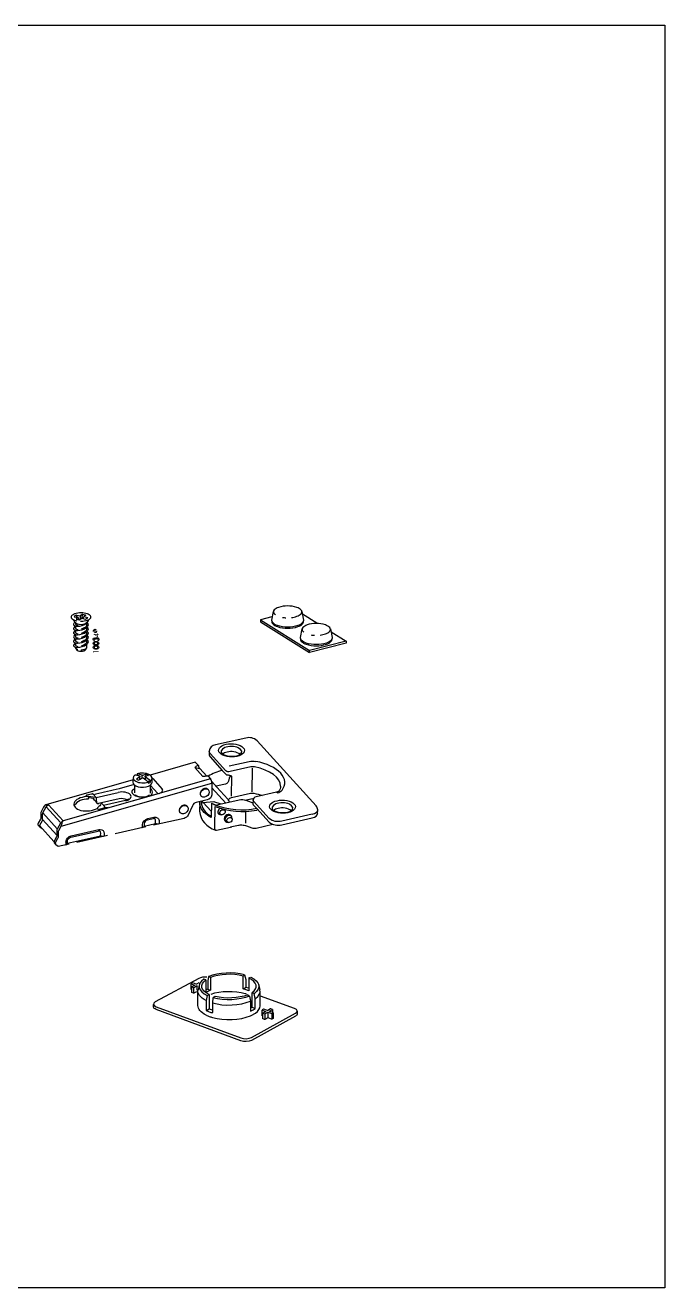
# Model space of a CAD drawing. Header units: centimetres. Extents: x 1543 to 3673, y 1148 to 2594.
# Drawn here: x 2783.16 to 2793.28, y 1628.3 to 1648.3 of the extents above; entities that cross this region are included whole.
import ezdxf

# ---------------------------------------------------------------- set-up
doc = ezdxf.new("R2010")
doc.units = ezdxf.units.CM
doc.linetypes.add('PDF_IMPORT', pattern=[1, 0.8, -0.2])
doc.layers.add('ferramenta', color=250, linetype='Continuous')

msp = doc.modelspace()

# ---------------------------------------------------------------- hatches: boundary and pattern name
at = {"layer": 'ferramenta', "transparency": 33554559}
h = msp.add_hatch(color=256, dxfattribs=at)
h.paths.add_polyline_path([(2784.266, 1638.644), (2784.266, 1638.644), (2784.301, 1638.62), (2784.301, 1638.644)], flags=0)
h.paths.add_polyline_path([(2784.301, 1638.664), (2784.31, 1638.664), (2784.31, 1638.654), (2784.322, 1638.654), (2784.322, 1638.644), (2784.31, 1638.644), (2784.31, 1638.603), (2784.235, 1638.654), (2784.301, 1638.654)], flags=0)
h = msp.add_hatch(color=256, dxfattribs=at)
h.paths.add_polyline_path([(2784.281, 1638.7, 0.419275), (2784.263, 1638.718)], flags=0)
h.paths.add_polyline_path([(2784.318, 1638.682), (2784.288, 1638.705), (2784.288, 1638.704)], flags=0)
h.paths.add_polyline_path([(2784.236, 1638.7, 0.415264), (2784.264, 1638.672)], flags=0)
h.paths.add_polyline_path([(2784.285, 1638.718), (2784.324, 1638.69)], flags=0)
msp.add_hatch(color=256, dxfattribs=at).paths.add_polyline_path([(2784.248, 1638.359), (2784.238, 1638.365), (2784.238, 1638.383), (2784.322, 1638.383), (2784.322, 1638.373), (2784.248, 1638.373)])

# ---------------------------------------------------------------- linework, layer by layer
at = {"layer": 'ferramenta', "transparency": 33554687}
msp.add_lwpolyline([(2773.283, 1648.297), (2793.283, 1648.297), (2793.283, 1628.297), (2773.283, 1628.297)], close=True, dxfattribs=at)
at = {"layer": 'ferramenta', "lineweight": 25, "transparency": 33554687}
for points in [[(2787.538, 1639.012), (2787.563, 1638.875, -0.043809), (2787.564, 1638.867, -0.198855), (2787.55, 1638.834, -0.116535), (2787.476, 1638.788, -0.162287), (2787.152, 1638.788, -0.116535), (2787.077, 1638.834, -0.198855), (2787.064, 1638.867, -0.044362), (2787.064, 1638.875), (2787.089, 1639.012)], [(2787.373, 1638.914, 0.048044), (2787.46, 1638.934, 0.11656), (2787.527, 1638.975, 0.413889), (2787.527, 1639.033, 0.116512), (2787.46, 1639.075, 0.162427), (2787.168, 1639.075, 0.116683), (2787.101, 1639.034, 0.413889), (2787.101, 1638.975, 0.034976), (2787.119, 1638.959)], [(2784.035, 1638.856, 0.005504), (2784.043, 1638.856, 0.080715), (2784.145, 1638.873, 0.116216), (2784.192, 1638.902, 0.413214), (2784.192, 1638.942, 0.116699), (2784.145, 1638.971, 0.162345), (2783.941, 1638.971, 0.11665), (2783.894, 1638.942, 0.414768), (2783.894, 1638.902, 0.116067), (2783.941, 1638.873, 0.030015), (2783.978, 1638.863)], [(2783.893, 1638.902), (2783.96, 1638.832, 0.11576), (2783.986, 1638.816, 0.161825), (2784.1, 1638.816, 0.116837), (2784.126, 1638.832), (2784.192, 1638.902)], [(2783.948, 1638.844, 0.090538), (2783.928, 1638.818, 0.415235), (2783.937, 1638.788, 0.11659), (2783.978, 1638.777, 0.008685), (2783.985, 1638.777, 0.154891), (2784.13, 1638.823, 0.116215), (2784.158, 1638.855, 0.123345), (2784.161, 1638.865, 0.044339), (2784.16, 1638.868)], [(2783.953, 1638.781, 0.106959), (2783.928, 1638.751, 0.415201), (2783.937, 1638.721, 0.11659), (2783.978, 1638.71, 0.008685), (2783.985, 1638.71, 0.154891), (2784.13, 1638.756, 0.116539), (2784.158, 1638.788, 0.412941), (2784.149, 1638.818, 0.048064), (2784.133, 1638.825)], [(2783.983, 1638.918), (2783.969, 1638.954, 0.101842), (2783.941, 1638.936, 0.119134), (2783.936, 1638.928), (2783.999, 1638.914), (2783.968, 1638.89, 0.020191), (2783.973, 1638.888, 0.054171), (2784.02, 1638.878), (2784.052, 1638.903), (2784.115, 1638.889, 0.106606), (2784.144, 1638.908)], [(2783.955, 1638.837), (2783.955, 1638.815, 0.276405), (2783.964, 1638.8, 0.116408), (2783.995, 1638.792)], [(2784.13, 1638.823), (2784.13, 1638.791, -0.124736), (2784.128, 1638.783, -0.116996), (2784.107, 1638.759, -0.095812), (2784.043, 1638.73)], [(2784.06, 1638.901), (2784.067, 1638.966, -0.053601), (2784.112, 1638.956, -0.022598), (2784.118, 1638.953), (2784.086, 1638.929), (2784.149, 1638.915, -0.111268), (2784.144, 1638.908)], [(2787.064, 1638.857, 0.245798), (2787.077, 1638.816, 0.116646), (2787.152, 1638.77, 0.162351), (2787.476, 1638.77, 0.116646), (2787.55, 1638.816, 0.198855), (2787.564, 1638.849, 0.044253), (2787.563, 1638.857)], [(2787.826, 1638.636, 0.048269), (2787.913, 1638.656, 0.116581), (2787.98, 1638.697, 0.41396), (2787.98, 1638.756, 0.116163), (2787.913, 1638.797, 0.162192), (2787.621, 1638.797, 0.116447), (2787.554, 1638.756, 0.413818), (2787.554, 1638.697, 0.035646), (2787.572, 1638.681)], [(2783.953, 1638.714, 0.106959), (2783.928, 1638.684, 0.415573), (2783.937, 1638.654, 0.116571), (2783.978, 1638.643, 0.00579), (2783.985, 1638.643, 0.155013), (2784.13, 1638.689, 0.116862), (2784.158, 1638.721, 0.413826), (2784.149, 1638.751, 0.049129), (2784.133, 1638.758)], [(2783.953, 1638.647, 0.106614), (2783.928, 1638.617, 0.414864), (2783.937, 1638.587, 0.11659), (2783.978, 1638.576, 0.008685), (2783.985, 1638.576, 0.154891), (2784.13, 1638.622, 0.116215), (2784.158, 1638.654, 0.413841), (2784.149, 1638.684, 0.046942), (2784.133, 1638.691)], [(2783.953, 1638.58, 0.10716), (2783.928, 1638.55, 0.415228), (2783.937, 1638.52, 0.11659), (2783.978, 1638.509, 0.008685), (2783.985, 1638.509, 0.154891), (2784.13, 1638.555, 0.115892), (2784.158, 1638.587, 0.413194), (2784.149, 1638.617, 0.046942), (2784.133, 1638.624)], [(2783.955, 1638.78), (2783.955, 1638.748, 0.276333), (2783.964, 1638.733, 0.115799), (2783.995, 1638.725)], [(2783.955, 1638.713), (2783.955, 1638.681, 0.276333), (2783.964, 1638.667, 0.115137), (2783.995, 1638.658), (2783.995, 1638.658)], [(2783.955, 1638.646), (2783.955, 1638.614, 0.276405), (2783.964, 1638.6, 0.115773), (2783.995, 1638.591), (2783.995, 1638.591)], [(2784.13, 1638.756), (2784.13, 1638.724, -0.124736), (2784.128, 1638.716, -0.116996), (2784.107, 1638.692, -0.095678), (2784.043, 1638.663)], [(2784.13, 1638.689), (2784.13, 1638.657, -0.124323), (2784.128, 1638.649, -0.116123), (2784.107, 1638.625, -0.095693), (2784.043, 1638.596)], [(2784.13, 1638.622), (2784.13, 1638.59, -0.124323), (2784.128, 1638.582, -0.116559), (2784.107, 1638.558, -0.095678), (2784.043, 1638.529)], [(2787.991, 1638.734), (2788.016, 1638.597, -0.044253), (2788.017, 1638.589, -0.198855), (2788.003, 1638.557, -0.116535), (2787.929, 1638.511, -0.162351), (2787.605, 1638.511, -0.116535), (2787.53, 1638.557, -0.198855), (2787.517, 1638.589, -0.044249), (2787.518, 1638.597), (2787.542, 1638.734)], [(2783.953, 1638.513, 0.106959), (2783.928, 1638.484, 0.415446), (2783.937, 1638.453, 0.116571), (2783.978, 1638.442, 0.005791), (2783.985, 1638.442, 0.155022), (2784.13, 1638.488, 0.116539), (2784.158, 1638.52, 0.412941), (2784.149, 1638.55, 0.048064), (2784.133, 1638.557)], [(2783.955, 1638.58), (2783.955, 1638.547, 0.276405), (2783.964, 1638.533, 0.116726), (2783.995, 1638.525)], [(2783.955, 1638.513), (2783.955, 1638.48, 0.27602), (2783.964, 1638.466, 0.115799), (2783.995, 1638.458)], [(2783.955, 1638.446), (2783.955, 1638.436, 0.199695), (2783.96, 1638.424, 0.115815), (2783.986, 1638.408, 0.002514), (2783.99, 1638.407)], [(2783.958, 1638.427), (2783.972, 1638.403, 0.068393), (2783.974, 1638.401, 0.115928), (2783.996, 1638.387, 0.162378), (2784.09, 1638.387, 0.115928), (2784.112, 1638.401, 0.063007), (2784.114, 1638.403), (2784.128, 1638.427)], [(2784.13, 1638.555), (2784.13, 1638.523, -0.124736), (2784.128, 1638.515, -0.116996), (2784.107, 1638.492, -0.095678), (2784.043, 1638.462)], [(2784.13, 1638.488), (2784.13, 1638.436, -0.198512), (2784.126, 1638.424, -0.116105), (2784.1, 1638.408, -0.080257), (2784.043, 1638.399)], [(2787.518, 1638.579, 0.245919), (2787.53, 1638.538, 0.116535), (2787.605, 1638.492, 0.162224), (2787.929, 1638.492, 0.116535), (2788.003, 1638.538, 0.198937), (2788.017, 1638.571, 0.044178), (2788.016, 1638.579)], [(2787.789, 1635.809), (2787.79, 1635.866, 0.190265), (2787.765, 1635.93), (2786.83, 1636.963, 0.254061), (2786.653, 1637.006), (2786.172, 1636.898, 0.355495), (2786.071, 1636.796), (2786.071, 1636.74, 0.192696), (2786.085, 1636.707), (2786.278, 1636.493)], [(2786.048, 1636.405, -0.029838), (2786.029, 1636.401, -0.026477), (2785.973, 1636.397), (2785.845, 1636.538), (2785.896, 1636.526), (2785.913, 1636.522), (2785.913, 1636.527, 0.164459), (2785.899, 1636.574), (2785.862, 1636.615, 0.279508), (2785.849, 1636.621), (2785.137, 1636.418)], [(2786.788, 1636.548, 0.101124), (2786.73, 1636.547), (2786.402, 1636.474, -0.233303), (2786.335, 1636.487), (2786.085, 1636.763, -0.194323), (2786.071, 1636.796)], [(2786.568, 1636.746), (2786.568, 1636.746, -0.090973), (2786.502, 1636.72, -0.193462), (2786.28, 1636.75), (2786.28, 1636.75)], [(2786.566, 1636.746, 0.220337), (2786.354, 1636.783, 0.120608), (2786.281, 1636.75)], [(2786.389, 1636.564), (2786.703, 1636.635, -0.100979), (2786.811, 1636.636)], [(2786.426, 1636.084), (2786.431, 1636.402, 0.031464), (2786.401, 1636.411, 0.020382), (2786.376, 1636.415, -0.183329), (2786.334, 1636.431), (2786.278, 1636.493, 0.084186), (2786.056, 1636.4), (2786.093, 1636.359), (2783.758, 1635.692), (2783.526, 1635.948, 0.198447), (2783.471, 1635.939, 0.093922), (2783.45, 1635.912), (2783.415, 1635.848, 0.118685), (2783.409, 1635.827), (2783.408, 1635.743, -0.118032), (2783.402, 1635.722), (2783.365, 1635.656, 0.117232), (2783.36, 1635.638), (2783.36, 1635.638)], [(2784.975, 1636.35), (2784.976, 1636.393, 0.038699), (2784.923, 1636.355, 0.093707), (2784.958, 1636.337, -0.03862), (2785.011, 1636.374), (2785.012, 1636.417, 0.089353), (2784.93, 1636.436), (2784.93, 1636.416), (2784.937, 1636.413)], [(2785.012, 1636.417, -0.044343), (2785.025, 1636.417, -0.054071), (2785.077, 1636.432, -0.088744), (2785.113, 1636.413, 0.055493), (2785.06, 1636.399)], [(2785.899, 1636.574, 0.05096), (2785.882, 1636.567, 0.061765), (2785.845, 1636.538)], [(2786.035, 1636.402), (2785.922, 1636.525, 0.100466), (2785.913, 1636.531)], [(2786.431, 1636.402, 0.289041), (2786.388, 1636.371), (2786.378, 1636.32, -0.280849), (2786.306, 1636.268), (2786.182, 1636.241)], [(2783.685, 1635.522, -0.124739), (2783.691, 1635.542), (2783.726, 1635.607), (2786.115, 1636.289), (2786.112, 1636.104, -0.328918), (2786.042, 1636.024), (2785.867, 1635.985, 0.22942), (2785.805, 1635.933), (2785.737, 1635.785, -0.228885), (2785.674, 1635.733)], [(2784.882, 1636.268), (2784.646, 1636.201, 0.001142), (2784.278, 1636.115, 0.187768), (2784.252, 1636.1)], [(2784.866, 1636.375), (2784.865, 1636.304, 0.282928), (2784.909, 1636.249)], [(2785.011, 1636.374, 0.041392), (2785.024, 1636.374, -0.058405), (2785.105, 1636.309), (2785.104, 1636.288, 0.066716), (2785.14, 1636.306), (2785.141, 1636.326, 0.058188), (2785.06, 1636.392), (2785.059, 1636.349), (2785.06, 1636.35)], [(2785.142, 1636.097, 0.417342), (2785.17, 1636.171, 0.19112), (2785.141, 1636.2)], [(2787.202, 1636.242, -0.155331), (2787.171, 1636.161, -0.123169), (2787.137, 1636.146), (2786.815, 1636.074, 0.348814), (2786.766, 1636.017), (2786.765, 1635.96, 0.199875), (2786.77, 1635.949), (2786.826, 1635.887, -0.143475), (2786.165, 1635.943, -0.024038), (2786.106, 1635.971), (2786.103, 1635.749, -0.218274), (2785.924, 1635.947), (2785.925, 1635.997)], [(2786.054, 1636.19), (2786.054, 1636.191), (2786.051, 1636.194), (2786.048, 1636.196), (2786.045, 1636.198), (2786.042, 1636.2), (2786.038, 1636.202), (2786.034, 1636.204), (2786.03, 1636.205), (2786.026, 1636.206), (2786.022, 1636.206), (2786.017, 1636.206), (2786.013, 1636.207), (2786.009, 1636.206), (2786.004, 1636.206), (2786, 1636.205), (2785.995, 1636.204), (2785.991, 1636.202), (2785.986, 1636.2), (2785.982, 1636.199), (2785.977, 1636.196), (2785.973, 1636.194), (2785.969, 1636.191), (2785.965, 1636.188), (2785.961, 1636.185), (2785.957, 1636.182), (2785.954, 1636.178), (2785.95, 1636.174), (2785.947, 1636.171), (2785.944, 1636.167), (2785.942, 1636.162), (2785.939, 1636.158), (2785.937, 1636.154), (2785.935, 1636.15), (2785.933, 1636.145), (2785.932, 1636.141), (2785.931, 1636.136), (2785.93, 1636.132), (2785.93, 1636.128), (2785.93, 1636.123), (2785.93, 1636.119), (2785.93, 1636.115), (2785.931, 1636.111), (2785.932, 1636.107), (2785.933, 1636.103, 0.083741), (2785.942, 1636.089), (2785.946, 1636.084)], [(2784.311, 1635.965, -0.416424), (2784.294, 1635.983), (2784.294, 1636.005, -0.186336), (2784.268, 1636.008, -0.050646), (2784.253, 1636.023), (2784.251, 1636.045, 0.067788), (2784.154, 1636.056), (2784.155, 1636.035, 0.27265), (2783.933, 1635.935)], [(2784.269, 1636.062, 0.099567), (2784.128, 1636.077), (2784.123, 1636.083, -0.413286), (2784.123, 1636.095, -0.154507), (2784.137, 1636.104), (2784.206, 1636.123, -0.253817), (2784.236, 1636.117), (2784.237, 1636.116)], [(2784.278, 1636.004), (2784.278, 1636.001, 0.192693), (2784.282, 1635.989), (2784.298, 1635.971)], [(2784.283, 1636.065), (2784.283, 1636.034, 0.10486), (2784.289, 1636.014)], [(2784.774, 1636.025, 0.182232), (2784.648, 1636.041), (2784.317, 1635.966)], [(2786.766, 1635.979, -0.040591), (2786.743, 1635.985), (2786.659, 1636.016, 0.139254), (2786.545, 1636.023), (2786.191, 1635.943)], [(2786.38, 1636.017), (2786.382, 1636.032, -0.276229), (2786.426, 1636.063), (2786.724, 1636.13, -0.102892), (2786.781, 1636.131, -0.033992), (2786.912, 1636.096)], [(2787.702, 1635.798), (2787.222, 1635.69, -0.236917), (2787.021, 1635.729), (2786.771, 1636.006, -0.183912), (2786.766, 1636.017)], [(2787.137, 1636.146, -0.279263), (2787.152, 1636.139, 0.16985), (2787.225, 1636.178)], [(2783.666, 1635.569), (2783.439, 1635.821), (2783.491, 1635.916, -0.137316), (2783.515, 1635.94), (2783.512, 1635.944), (2783.512, 1635.938)], [(2784.418, 1635.916), (2784.372, 1635.967, 0.214216), (2784.358, 1635.971), (2784.357, 1635.966, -0.181997), (2784.312, 1635.908, 0.136181), (2784.298, 1635.89), (2784.303, 1635.884, 0.253655), (2784.337, 1635.878), (2784.406, 1635.898)], [(2785.921, 1635.997), (2785.918, 1635.848, 0.303855), (2786.169, 1635.548, -0.234138), (2786.159, 1635.586), (2786.164, 1635.921, 0.14355), (2786.826, 1635.865, 0.135446), (2786.839, 1635.872)], [(2785.949, 1635.996), (2785.948, 1635.952, 0.215957), (2786.103, 1635.768)], [(2786.826, 1635.887), (2787.02, 1635.673, 0.237316), (2787.221, 1635.633), (2787.701, 1635.741)], [(2787.376, 1635.853), (2787.376, 1635.853, -0.091138), (2787.31, 1635.827, -0.19341), (2787.087, 1635.858), (2787.087, 1635.857)], [(2787.374, 1635.853, 0.220131), (2787.162, 1635.89, 0.122187), (2787.089, 1635.857)], [(2783.426, 1635.568), (2783.391, 1635.594, -0.242714), (2783.381, 1635.615), (2783.381, 1635.615)], [(2783.432, 1635.716, -0.118231), (2783.426, 1635.695), (2783.384, 1635.619), (2783.612, 1635.368)], [(2783.663, 1635.461), (2783.664, 1635.545, -0.122364), (2783.67, 1635.566), (2783.722, 1635.661, -0.137542), (2783.746, 1635.686)], [(2783.726, 1635.607, 0.077144), (2783.739, 1635.642, -0.091926), (2783.758, 1635.692)], [(2785.015, 1635.629, -0.331419), (2785.102, 1635.729), (2785.194, 1635.75, -0.0864), (2785.215, 1635.753, -0.414351), (2785.279, 1635.688), (2785.278, 1635.644, -0.189764), (2785.223, 1635.652)], [(2785.041, 1635.611), (2785.223, 1635.652), (2785.224, 1635.695, 0.291121), (2785.206, 1635.726, 0.179166), (2785.185, 1635.727), (2785.093, 1635.706, 0.31878), (2785.042, 1635.649), (2785.041, 1635.606, -0.326142), (2785.015, 1635.585), (2785.015, 1635.629)], [(2786.169, 1635.548, 0.159635), (2786.188, 1635.546), (2786.407, 1635.595), (2786.411, 1635.596), (2786.415, 1635.597), (2786.42, 1635.598), (2786.424, 1635.599), (2786.427, 1635.6), (2786.429, 1635.601), (2786.432, 1635.602), (2786.534, 1635.625, -0.057694), (2786.59, 1635.628, -0.080547), (2786.664, 1635.615), (2786.748, 1635.584, 0.140354), (2786.813, 1635.58), (2787.077, 1635.639)], [(2783.663, 1635.461, -0.116358), (2783.657, 1635.441), (2783.62, 1635.374, 0.121786), (2783.615, 1635.357), (2783.615, 1635.356, 0.196609), (2783.622, 1635.339), (2783.643, 1635.315)], [(2783.637, 1635.333), (2783.637, 1635.333, -0.118597), (2783.641, 1635.35), (2783.678, 1635.417, 0.127626), (2783.684, 1635.438), (2783.685, 1635.522)], [(2783.802, 1635.357, -0.330793), (2783.889, 1635.457), (2784.324, 1635.555, -0.083126), (2784.346, 1635.558, -0.414024), (2784.409, 1635.493), (2784.408, 1635.449, -0.190898), (2784.353, 1635.457)], [(2783.802, 1635.357), (2783.802, 1635.313, 0.319896), (2783.828, 1635.333), (2783.828, 1635.377, -0.316754), (2783.88, 1635.434), (2784.315, 1635.532)], [(2783.828, 1635.339), (2784.353, 1635.457), (2784.354, 1635.5, 0.292088), (2784.337, 1635.531)], [(2786.09, 1633.009, 0.026261), (2786.05, 1632.99, 0.014119), (2786.034, 1632.98)], [(2786.695, 1633, 0.022588), (2786.655, 1633.017, 0.020872), (2786.609, 1633.032)], [(2786.024, 1632.689, 0.023646), (2786.073, 1632.668, 0.018976), (2786.122, 1632.652)], [(2786.024, 1632.616, 0.024006), (2786.073, 1632.595, 0.018977), (2786.122, 1632.579)], [(2786.072, 1632.717, 0.007169), (2786.085, 1632.712, 0.013375), (2786.117, 1632.702)], [(2786.724, 1632.605, 0.024527), (2786.766, 1632.625, 0.031018), (2786.804, 1632.649)], [(2786.726, 1632.68, 0.023334), (2786.766, 1632.699, 0.029088), (2786.801, 1632.721)]]:
    msp.add_lwpolyline(points, format="xyb", dxfattribs=at)
for points in [[(2783.969, 1638.954), (2784.033, 1638.94)], [(2784.011, 1638.879), (2783.999, 1638.914)], [(2784.067, 1638.966), (2784.033, 1638.94)], [(2784.037, 1638.892), (2784.033, 1638.94)], [(2784.077, 1638.898), (2784.086, 1638.929)], [(2787.066, 1638.926), (2786.884, 1638.879)], [(2786.884, 1638.879), (2787.658, 1638.391)], [(2786.884, 1638.879), (2786.884, 1638.847), (2787.658, 1638.359)], [(2787.55, 1638.974), (2787.777, 1638.83)], [(2788.005, 1638.687), (2788.238, 1638.54)], [(2788.238, 1638.54), (2787.658, 1638.391)], [(2788.238, 1638.54), (2788.238, 1638.507), (2787.658, 1638.359)], [(2787.658, 1638.359), (2787.658, 1638.391)], [(2784.927, 1636.415), (2784.93, 1636.416)], [(2785.922, 1636.525), (2786.034, 1636.401)], [(2786.754, 1636.151), (2786.76, 1636.526)], [(2784.866, 1636.341), (2783.488, 1635.947)], [(2785.039, 1636.068), (2785.034, 1636.068), (2785.026, 1636.067), (2785.019, 1636.067), (2785.012, 1636.067), (2785.004, 1636.068), (2784.997, 1636.068), (2784.99, 1636.069), (2784.983, 1636.069), (2784.976, 1636.07), (2784.969, 1636.071), (2784.962, 1636.072), (2784.955, 1636.074), (2784.948, 1636.075), (2784.941, 1636.077), (2784.935, 1636.079), (2784.929, 1636.081), (2784.922, 1636.083), (2784.917, 1636.085), (2784.911, 1636.087), (2784.905, 1636.09), (2784.9, 1636.092), (2784.895, 1636.095), (2784.89, 1636.098), (2784.885, 1636.101), (2784.881, 1636.104), (2784.877, 1636.107), (2784.873, 1636.11), (2784.87, 1636.114), (2784.866, 1636.117), (2784.863, 1636.12), (2784.861, 1636.124), (2784.859, 1636.127), (2784.857, 1636.131), (2784.855, 1636.135), (2784.854, 1636.138), (2784.853, 1636.142), (2784.852, 1636.146), (2784.851, 1636.149), (2784.851, 1636.153), (2784.852, 1636.157), (2784.852, 1636.16), (2784.853, 1636.164), (2784.854, 1636.168), (2784.856, 1636.171), (2784.858, 1636.175), (2784.86, 1636.178), (2784.863, 1636.182), (2784.865, 1636.185), (2784.868, 1636.189), (2784.872, 1636.192), (2784.875, 1636.195), (2784.88, 1636.198), (2784.884, 1636.201), (2784.888, 1636.204), (2784.889, 1636.204)], [(2784.89, 1636.262), (2784.888, 1636.136)], [(2784.975, 1636.393), (2784.976, 1636.4)], [(2785.105, 1636.325), (2785.14, 1636.306)], [(2785.14, 1636.132), (2785.142, 1636.258)], [(2785.255, 1636.13), (2785.142, 1636.254)], [(2785.168, 1636.3), (2785.169, 1636.37)], [(2785.179, 1636.363), (2785.327, 1636.198)], [(2786.193, 1636.229), (2786.112, 1636.318)], [(2786.334, 1635.975), (2786.114, 1636.216)], [(2786.367, 1636.036), (2786.193, 1636.229)], [(2786.193, 1636.229), (2786.193, 1636.229), (2786.193, 1636.229)], [(2786.193, 1636.229), (2786.193, 1636.229)], [(2784.283, 1636.065), (2784.237, 1636.116), (2784.223, 1636.132)], [(2784.25, 1636.025), (2784.256, 1636.019)], [(2784.282, 1636.066), (2784.633, 1636.145)], [(2784.746, 1636.016), (2784.399, 1635.938)], [(2784.799, 1636.044), (2784.799, 1636.044), (2784.799, 1636.044), (2784.799, 1636.043), (2784.798, 1636.042), (2784.798, 1636.042), (2784.797, 1636.04), (2784.796, 1636.039), (2784.795, 1636.038), (2784.793, 1636.037), (2784.792, 1636.035), (2784.79, 1636.034), (2784.787, 1636.032), (2784.785, 1636.03), (2784.782, 1636.029), (2784.779, 1636.027), (2784.776, 1636.026), (2784.772, 1636.024), (2784.768, 1636.022), (2784.764, 1636.021), (2784.76, 1636.019), (2784.756, 1636.018), (2784.751, 1636.017), (2784.747, 1636.016), (2784.746, 1636.016)], [(2785.278, 1636.128), (2785.041, 1636.06), (2784.854, 1636.007)], [(2785.957, 1636.003), (2785.971, 1635.988)], [(2786.059, 1636.186), (2786.054, 1636.19)], [(2786.367, 1636.037), (2786.367, 1636.036)], [(2786.394, 1635.989), (2786.376, 1636.024)], [(2786.638, 1636.022), (2786.755, 1636.049)], [(2786.643, 1636.021), (2786.755, 1636.046)], [(2786.755, 1636.049), (2786.769, 1636.033)], [(2786.755, 1636.049), (2786.755, 1636.046), (2786.768, 1636.031)], [(2783.719, 1635.665), (2783.491, 1635.916)], [(2785.722, 1635.925), (2785.721, 1635.926), (2785.719, 1635.929), (2785.716, 1635.931), (2785.712, 1635.933), (2785.709, 1635.935), (2785.705, 1635.937), (2785.701, 1635.938), (2785.697, 1635.939), (2785.693, 1635.94), (2785.689, 1635.941), (2785.685, 1635.941), (2785.68, 1635.941), (2785.676, 1635.941), (2785.672, 1635.94), (2785.667, 1635.939), (2785.662, 1635.938), (2785.658, 1635.937), (2785.653, 1635.935), (2785.649, 1635.933), (2785.645, 1635.931), (2785.64, 1635.929), (2785.636, 1635.926), (2785.632, 1635.923), (2785.628, 1635.92), (2785.625, 1635.916), (2785.621, 1635.913), (2785.618, 1635.909), (2785.615, 1635.905), (2785.612, 1635.901), (2785.609, 1635.897), (2785.606, 1635.893), (2785.604, 1635.889), (2785.602, 1635.884), (2785.601, 1635.88), (2785.6, 1635.876), (2785.598, 1635.871), (2785.598, 1635.867), (2785.597, 1635.862), (2785.597, 1635.858), (2785.597, 1635.854), (2785.598, 1635.849), (2785.598, 1635.845), (2785.6, 1635.841), (2785.601, 1635.838), (2785.602, 1635.834), (2785.604, 1635.831), (2785.607, 1635.827), (2785.609, 1635.824), (2785.61, 1635.824)], [(2785.61, 1635.824), (2785.614, 1635.819)], [(2785.726, 1635.92), (2785.722, 1635.925)], [(2785.973, 1635.986), (2786.145, 1635.998)], [(2785.979, 1635.987), (2786.104, 1635.849)], [(2786.15, 1635.996), (2786.146, 1635.997)], [(2786.262, 1635.959), (2786.146, 1635.997)], [(2786.207, 1635.821), (2786.22, 1635.807)], [(2786.319, 1635.872), (2786.32, 1635.869), (2786.32, 1635.868)], [(2786.324, 1635.845), (2786.32, 1635.868)], [(2786.649, 1635.844), (2786.646, 1635.658)], [(2783.367, 1635.621), (2783.388, 1635.597)], [(2783.659, 1635.465), (2783.432, 1635.716), (2783.433, 1635.8)], [(2786.239, 1635.795), (2786.262, 1635.789)], [(2786.314, 1635.704), (2786.332, 1635.685)], [(2786.345, 1635.761), (2786.342, 1635.758), (2786.339, 1635.754), (2786.336, 1635.751), (2786.333, 1635.747), (2786.331, 1635.744), (2786.329, 1635.74), (2786.327, 1635.736), (2786.326, 1635.732), (2786.324, 1635.728), (2786.323, 1635.724), (2786.323, 1635.72), (2786.322, 1635.716), (2786.322, 1635.712), (2786.322, 1635.708), (2786.323, 1635.704), (2786.324, 1635.701), (2786.325, 1635.697), (2786.326, 1635.694), (2786.328, 1635.691), (2786.33, 1635.688), (2786.332, 1635.685), (2786.334, 1635.683), (2786.337, 1635.68), (2786.34, 1635.678), (2786.343, 1635.677), (2786.346, 1635.675), (2786.35, 1635.674), (2786.351, 1635.673), (2786.375, 1635.667)], [(2786.423, 1635.767), (2786.405, 1635.786)], [(2786.436, 1635.723), (2786.432, 1635.746)], [(2783.43, 1635.569), (2783.426, 1635.568)], [(2783.617, 1635.366), (2783.612, 1635.368)], [(2783.682, 1635.286), (2783.646, 1635.312)], [(2786.09, 1633.213), (2786.062, 1633.227), (2786.049, 1633.161), (2786.049, 1633.028)], [(2786.092, 1633.212), (2786.092, 1633.011)], [(2786.61, 1633.034), (2786.61, 1633.235)], [(2786.611, 1633.235), (2786.632, 1633.252), (2786.65, 1633.183), (2786.65, 1633.059)], [(2786.698, 1633.203), (2786.698, 1633.003)], [(2786.699, 1633.205), (2786.728, 1633.218)], [(2785.909, 1633.198), (2785.217, 1632.824)], [(2785.785, 1633.023), (2785.785, 1633.112)], [(2785.807, 1633.125), (2785.786, 1633.114)], [(2785.786, 1633.112), (2785.841, 1633.091)], [(2785.792, 1633.02), (2785.787, 1633.022)], [(2785.796, 1632.973), (2785.796, 1633.063)], [(2785.842, 1633.089), (2785.797, 1633.065)], [(2785.798, 1633.062), (2785.822, 1633.053)], [(2785.867, 1633.105), (2785.812, 1633.126)], [(2785.825, 1633.052), (2785.825, 1632.965)], [(2785.828, 1633.053), (2785.872, 1633.078)], [(2785.91, 1633.126), (2785.872, 1633.106)], [(2785.875, 1633.075), (2785.875, 1633.01)], [(2785.878, 1633.078), (2785.887, 1633.074)], [(2785.914, 1633.09), (2785.895, 1633.013)], [(2786.02, 1633.177), (2785.987, 1633.186)], [(2786.02, 1633.174), (2786.02, 1632.989)], [(2786.049, 1633.027), (2786.086, 1633.012)], [(2786.614, 1633.033), (2786.647, 1633.053)], [(2786.853, 1633.101), (2786.875, 1633.02)], [(2785.822, 1632.963), (2785.798, 1632.972)], [(2785.872, 1632.987), (2785.828, 1632.963)], [(2785.893, 1632.768), (2785.893, 1632.992)], [(2786.023, 1632.844), (2786.023, 1632.69)], [(2786.038, 1632.927), (2786.024, 1632.847)], [(2786.038, 1632.927), (2786.069, 1632.944)], [(2786.069, 1632.942), (2786.069, 1632.715)], [(2786.132, 1632.892), (2786.122, 1632.81)], [(2786.122, 1632.809), (2786.122, 1632.655)], [(2786.133, 1632.894), (2786.156, 1632.911)], [(2786.166, 1632.911), (2786.16, 1632.913)], [(2786.685, 1632.936), (2786.712, 1632.918), (2786.726, 1632.837), (2786.726, 1632.681)], [(2786.801, 1632.723), (2786.801, 1632.88), (2786.786, 1632.958), (2786.749, 1632.971), (2786.749, 1632.744)], [(2786.877, 1632.763), (2786.877, 1632.993)], [(2787.422, 1632.72), (2786.884, 1632.914)], [(2785.191, 1632.744), (2785.191, 1632.786)], [(2785.234, 1632.749), (2786.573, 1632.254)], [(2786.573, 1632.208), (2785.234, 1632.706)], [(2786.027, 1632.691), (2786.069, 1632.715)], [(2786.739, 1632.262), (2787.438, 1632.645)], [(2787.438, 1632.601), (2786.739, 1632.215)], [(2786.75, 1632.744), (2786.751, 1632.743)], [(2786.751, 1632.743), (2786.801, 1632.723)], [(2786.912, 1632.608), (2786.912, 1632.697)], [(2786.934, 1632.709), (2786.913, 1632.698)], [(2786.914, 1632.696), (2786.968, 1632.676)], [(2786.919, 1632.604), (2786.914, 1632.606)], [(2786.923, 1632.557), (2786.923, 1632.647)], [(2786.969, 1632.673), (2786.924, 1632.649)], [(2786.925, 1632.646), (2786.949, 1632.637)], [(2786.994, 1632.689), (2786.939, 1632.71)], [(2786.952, 1632.636), (2786.952, 1632.55)], [(2786.955, 1632.637), (2787, 1632.662)], [(2787.044, 1632.714), (2786.999, 1632.69)], [(2787.002, 1632.659), (2787.002, 1632.572)], [(2787.005, 1632.662), (2787.06, 1632.642)], [(2787.029, 1632.678), (2787.074, 1632.703)], [(2787.084, 1632.655), (2787.03, 1632.676)], [(2787.074, 1632.705), (2787.05, 1632.714)], [(2787.062, 1632.641), (2787.062, 1632.555)], [(2787.065, 1632.642), (2787.085, 1632.653)], [(2787.075, 1632.704), (2787.075, 1632.663)], [(2787.086, 1632.654), (2787.086, 1632.564)], [(2787.465, 1632.678), (2787.465, 1632.634)], [(2786.949, 1632.547), (2786.925, 1632.556)], [(2786.999, 1632.572), (2786.955, 1632.547)], [(2787.06, 1632.552), (2787.005, 1632.572)], [(2787.085, 1632.563), (2787.065, 1632.552)]]:
    msp.add_lwpolyline(points, dxfattribs=at)
at = {"layer": 'ferramenta', "linetype": 'PDF_IMPORT', "lineweight": 25, "ltscale": 0.621471, "transparency": 33554687}
msp.add_lwpolyline([(2785.674, 1635.733), (2783.682, 1635.286)], dxfattribs=at)
at = {"layer": 'ferramenta', "lineweight": 25, "transparency": 33554687}
for centre, radius, start, end in [((2787.313, 1639.362), 0.452, 259.8767, 266.5929), ((2787.766, 1639.09), 0.458, 259.9215, 266.5482), ((2784.883, 1636.186), 0.233, 66.5931, 87.122), ((2784.985, 1636.396), 0.00997, 160.0947, 199.6695), ((2785.999, 1636.292), 0.116, 358.5364, 35.5245), ((2784.551, 1636.318), 0.419, 219.6266, 224.6895), ((2785.016, 1636.272), 0.201, 234.7349, 303.4798), ((2784.445, 1636.02), 0.113, 260.0705, 284.6075), ((2786.425, 1636.542), 0.648, 242.0646, 247.2482), ((2786.349, 1635.725), 0.0405, 177.6473, 232.5643), ((2786.251, 1632.55), 0.521, 113.1355, 115.7188), ((2786.456, 1632.383), 0.699, 70.3132, 73.7622), ((2786.461, 1632.297), 0.683, 72.9417, 74.6679), ((2786.528, 1633.149), 0.464, 296.0011, 298.6323)]:
    msp.add_arc(centre, radius, start, end, dxfattribs=at)
for centre, major_axis, ratio, start_param, end_param in [((2786.425, 1636.811), (-0.205, 0.003), 0.507848, 2.013326, 8.296511), ((2786.424, 1636.789), (-0.164, 0.003), 0.507674, 2.566826, 6.859962), ((2786.581, 1636.309), (-0.687, 0.012), 0.509173, 2.793114, 4.38021), ((2785.018, 1636.373), (-0.152, 0.002), 0.508244, 5.667754, 8.466108), ((2785.017, 1636.372), (-0.152, 0.002), 0.507974, 2.528311, 5.329282), ((2786.573, 1636.25), (-0.628, 0.008), 0.507716, 3.141556, 4.371125), ((2785.017, 1636.302), (-0.151, 0.002), 0.508786, 0.787141, 3.1397), ((2786.003, 1636.135), (0.0561, 0.0509), 0.778496, 2.853438, 9.136623), ((2784.144, 1635.964), (0.215, 0.012), 0.52973, 1.616512, 5.47747), ((2784.693, 1636.078), (-0.144, 0.002), 0.508055, 2.014716, 5.152716), ((2785.236, 1636.173), (0.0994, 0.0062), 0.5183, 5.108261, 6.66955), ((2787.232, 1635.918), (-0.205, 0.003), 0.507667, 2.012481, 8.295666), ((2784.402, 1635.909), (0.0186, 0.0034), 0.601553, 4.821652, 6.68468), ((2785.67, 1635.87), (0.0563, 0.0506), 0.779276, 6.0376, 12.320785), ((2786.264, 1635.848), (0.0437, 0.0416), 0.778981, 1.296755, 3.593332), ((2786.282, 1635.829), (0.0345, 0.031), 0.779251, 4.723608, 11.006793), ((2786.365, 1635.74), (0.0457, 0.0418), 0.78189, 6.124889, 8.788591), ((2787.232, 1635.896), (-0.164, 0.003), 0.508276, 2.5672, 6.858485), ((2787.557, 1635.839), (-0.232, 0.034), 0.435925, 2.304655, 3.183095), ((2787.666, 1635.86), (0.124, 0.008), 0.537775, 4.97301, 6.244827), ((2786.378, 1635.727), (0.0454, 0.039), 0.787413, 5.829854, 7.901722), ((2786.394, 1635.707), (0.0345, 0.0311), 0.778346, 1.578719, 7.861904)]:
    msp.add_ellipse(centre, major_axis=major_axis, ratio=ratio, start_param=start_param, end_param=end_param, dxfattribs=at)
for points in [[(2783.995, 1638.792), (2783.995, 1638.792), (2783.995, 1638.792), (2783.995, 1638.792)], [(2783.995, 1638.725), (2783.995, 1638.725), (2783.995, 1638.725), (2783.995, 1638.725)], [(2784.236, 1638.7), (2784.236, 1638.714), (2784.248, 1638.728), (2784.263, 1638.728)], [(2784.263, 1638.718), (2784.254, 1638.718), (2784.246, 1638.71), (2784.246, 1638.7)], [(2784.246, 1638.7), (2784.246, 1638.69), (2784.254, 1638.682), (2784.263, 1638.682)], [(2784.263, 1638.728), (2784.271, 1638.728), (2784.279, 1638.723), (2784.285, 1638.718)], [(2784.263, 1638.682), (2784.273, 1638.682), (2784.281, 1638.691), (2784.281, 1638.7)], [(2784.29, 1638.696), (2784.29, 1638.682), (2784.277, 1638.672), (2784.264, 1638.672)], [(2784.288, 1638.704), (2784.289, 1638.702), (2784.29, 1638.699), (2784.29, 1638.696)], [(2783.995, 1638.525), (2783.995, 1638.525), (2783.995, 1638.524), (2783.995, 1638.524)], [(2783.995, 1638.458), (2783.995, 1638.458), (2783.995, 1638.458), (2783.995, 1638.458)], [(2784.236, 1638.571), (2784.236, 1638.584), (2784.245, 1638.595), (2784.259, 1638.595)], [(2784.257, 1638.546), (2784.244, 1638.548), (2784.236, 1638.557), (2784.236, 1638.571)], [(2784.236, 1638.506), (2784.236, 1638.527), (2784.263, 1638.535), (2784.28, 1638.535)], [(2784.28, 1638.476), (2784.263, 1638.476), (2784.236, 1638.484), (2784.236, 1638.506)], [(2784.236, 1638.441), (2784.236, 1638.463), (2784.263, 1638.471), (2784.28, 1638.471)], [(2784.28, 1638.412), (2784.263, 1638.412), (2784.236, 1638.42), (2784.236, 1638.441)], [(2784.26, 1638.585), (2784.251, 1638.585), (2784.245, 1638.578), (2784.245, 1638.57)], [(2784.245, 1638.57), (2784.245, 1638.563), (2784.25, 1638.557), (2784.257, 1638.556)], [(2784.28, 1638.525), (2784.268, 1638.525), (2784.245, 1638.521), (2784.245, 1638.506)], [(2784.245, 1638.506), (2784.245, 1638.491), (2784.268, 1638.486), (2784.28, 1638.486)], [(2784.28, 1638.461), (2784.268, 1638.461), (2784.245, 1638.456), (2784.245, 1638.441)], [(2784.245, 1638.441), (2784.245, 1638.426), (2784.268, 1638.422), (2784.28, 1638.422)], [(2784.259, 1638.595), (2784.267, 1638.595), (2784.274, 1638.591), (2784.278, 1638.584)], [(2784.273, 1638.568), (2784.273, 1638.577), (2784.27, 1638.585), (2784.26, 1638.585)], [(2784.278, 1638.584), (2784.282, 1638.592), (2784.29, 1638.596), (2784.299, 1638.596)], [(2784.28, 1638.535), (2784.297, 1638.535), (2784.324, 1638.527), (2784.324, 1638.506)], [(2784.314, 1638.506), (2784.314, 1638.521), (2784.291, 1638.525), (2784.28, 1638.525)], [(2784.28, 1638.486), (2784.291, 1638.486), (2784.314, 1638.491), (2784.314, 1638.506)], [(2784.324, 1638.506), (2784.324, 1638.484), (2784.297, 1638.476), (2784.28, 1638.476)], [(2784.28, 1638.471), (2784.297, 1638.471), (2784.324, 1638.463), (2784.324, 1638.441)], [(2784.314, 1638.441), (2784.314, 1638.456), (2784.291, 1638.461), (2784.28, 1638.461)], [(2784.28, 1638.422), (2784.291, 1638.422), (2784.314, 1638.426), (2784.314, 1638.441)], [(2784.324, 1638.441), (2784.324, 1638.42), (2784.297, 1638.412), (2784.28, 1638.412)], [(2784.298, 1638.586), (2784.287, 1638.586), (2784.281, 1638.579), (2784.282, 1638.568)], [(2784.315, 1638.57), (2784.315, 1638.579), (2784.307, 1638.586), (2784.298, 1638.586)], [(2784.299, 1638.596), (2784.314, 1638.596), (2784.324, 1638.584), (2784.324, 1638.569)], [(2784.301, 1638.554), (2784.309, 1638.555), (2784.315, 1638.562), (2784.315, 1638.57)], [(2784.324, 1638.569), (2784.324, 1638.556), (2784.315, 1638.544), (2784.301, 1638.544)], [(2784.039, 1638.399), (2784.04, 1638.399), (2784.042, 1638.399), (2784.043, 1638.399)], [(2786.056, 1636.4), (2786.054, 1636.403), (2786.051, 1636.405), (2786.048, 1636.404)], [(2785.06, 1636.392), (2785.061, 1636.394), (2785.061, 1636.396), (2785.06, 1636.399)], [(2785.179, 1636.363), (2785.176, 1636.366), (2785.172, 1636.368), (2785.169, 1636.371)], [(2786.376, 1636.024), (2786.373, 1636.029), (2786.371, 1636.033), (2786.367, 1636.036)], [(2783.439, 1635.821), (2783.435, 1635.814), (2783.434, 1635.807), (2783.433, 1635.8)], [(2784.311, 1635.965), (2784.313, 1635.965), (2784.315, 1635.966), (2784.317, 1635.966)], [(2786.121, 1635.969), (2786.117, 1635.972), (2786.111, 1635.972), (2786.106, 1635.971)], [(2786.146, 1635.997), (2786.146, 1635.997), (2786.146, 1635.998), (2786.145, 1635.998)], [(2786.174, 1635.944), (2786.18, 1635.942), (2786.185, 1635.942), (2786.191, 1635.943)], [(2783.36, 1635.638), (2783.36, 1635.632), (2783.362, 1635.625), (2783.367, 1635.621)], [(2784.337, 1635.531), (2784.33, 1635.533), (2784.322, 1635.534), (2784.315, 1635.532)], [(2783.637, 1635.333), (2783.636, 1635.325), (2783.64, 1635.317), (2783.646, 1635.312)], [(2786.035, 1633.215), (2785.99, 1633.221), (2785.94, 1633.215), (2785.909, 1633.198)], [(2786.632, 1633.253), (2786.452, 1633.303), (2786.219, 1633.292), (2786.064, 1633.228)], [(2786.61, 1633.235), (2786.446, 1633.279), (2786.233, 1633.27), (2786.092, 1633.212)], [(2786.752, 1632.973), (2786.854, 1633.046), (2786.832, 1633.141), (2786.698, 1633.203)], [(2786.729, 1633.218), (2786.876, 1633.148), (2786.9, 1633.042), (2786.787, 1632.96)], [(2785.786, 1633.114), (2785.785, 1633.113), (2785.785, 1633.112), (2785.786, 1633.112)], [(2785.787, 1633.022), (2785.785, 1633.022), (2785.785, 1633.023), (2785.785, 1633.023)], [(2785.797, 1633.065), (2785.796, 1633.064), (2785.796, 1633.063), (2785.798, 1633.062)], [(2785.812, 1633.126), (2785.81, 1633.126), (2785.808, 1633.126), (2785.807, 1633.125)], [(2785.822, 1633.053), (2785.824, 1633.052), (2785.827, 1633.052), (2785.828, 1633.053)], [(2785.841, 1633.091), (2785.843, 1633.091), (2785.843, 1633.09), (2785.842, 1633.089)], [(2785.872, 1633.106), (2785.871, 1633.105), (2785.869, 1633.105), (2785.867, 1633.105)], [(2785.985, 1633.185), (2785.871, 1633.104), (2785.894, 1632.998), (2786.038, 1632.927)], [(2785.872, 1633.078), (2785.874, 1633.078), (2785.876, 1633.078), (2785.878, 1633.078)], [(2786.024, 1632.847), (2785.93, 1632.893), (2785.886, 1632.953), (2785.894, 1633.012)], [(2786.069, 1632.944), (2785.937, 1633.007), (2785.917, 1633.101), (2786.02, 1633.174)], [(2786.642, 1632.955), (2786.471, 1633.002), (2786.255, 1632.997), (2786.096, 1632.945)], [(2786.804, 1632.881), (2786.861, 1632.923), (2786.884, 1632.97), (2786.876, 1633.016)], [(2785.217, 1632.824), (2785.176, 1632.801), (2785.183, 1632.768), (2785.234, 1632.749)], [(2785.798, 1632.972), (2785.797, 1632.972), (2785.796, 1632.973), (2785.796, 1632.973)], [(2785.828, 1632.963), (2785.827, 1632.962), (2785.824, 1632.962), (2785.822, 1632.963)], [(2786.122, 1632.81), (2786.312, 1632.756), (2786.561, 1632.767), (2786.724, 1632.837)], [(2786.71, 1632.917), (2786.554, 1632.851), (2786.315, 1632.84), (2786.132, 1632.892)], [(2786.682, 1632.937), (2786.539, 1632.881), (2786.332, 1632.871), (2786.166, 1632.911)], [(2785.234, 1632.706), (2785.207, 1632.716), (2785.193, 1632.73), (2785.191, 1632.744)], [(2786.024, 1632.616), (2785.937, 1632.658), (2785.892, 1632.713), (2785.893, 1632.768)], [(2786.122, 1632.579), (2786.312, 1632.525), (2786.561, 1632.536), (2786.724, 1632.605)], [(2786.804, 1632.649), (2786.852, 1632.684), (2786.876, 1632.724), (2786.877, 1632.763)], [(2786.913, 1632.698), (2786.912, 1632.697), (2786.912, 1632.696), (2786.914, 1632.696)], [(2786.914, 1632.606), (2786.912, 1632.606), (2786.912, 1632.607), (2786.912, 1632.608)], [(2786.924, 1632.649), (2786.923, 1632.648), (2786.923, 1632.647), (2786.925, 1632.646)], [(2786.939, 1632.71), (2786.937, 1632.71), (2786.935, 1632.71), (2786.934, 1632.709)], [(2786.949, 1632.637), (2786.951, 1632.636), (2786.954, 1632.637), (2786.955, 1632.637)], [(2786.968, 1632.676), (2786.97, 1632.675), (2786.97, 1632.674), (2786.969, 1632.673)], [(2786.999, 1632.69), (2786.998, 1632.689), (2786.996, 1632.689), (2786.994, 1632.689)], [(2787, 1632.662), (2787.001, 1632.662), (2787.003, 1632.663), (2787.005, 1632.662)], [(2787.03, 1632.676), (2787.028, 1632.676), (2787.028, 1632.677), (2787.029, 1632.678)], [(2787.05, 1632.714), (2787.048, 1632.715), (2787.045, 1632.715), (2787.044, 1632.714)], [(2787.06, 1632.642), (2787.061, 1632.641), (2787.064, 1632.641), (2787.065, 1632.642)], [(2787.074, 1632.703), (2787.076, 1632.704), (2787.075, 1632.705), (2787.074, 1632.705)], [(2787.085, 1632.653), (2787.086, 1632.654), (2787.086, 1632.655), (2787.084, 1632.655)], [(2787.438, 1632.645), (2787.479, 1632.668), (2787.472, 1632.701), (2787.422, 1632.72)], [(2787.465, 1632.634), (2787.465, 1632.623), (2787.456, 1632.611), (2787.438, 1632.601)], [(2786.925, 1632.556), (2786.924, 1632.556), (2786.923, 1632.557), (2786.923, 1632.557)], [(2786.955, 1632.547), (2786.954, 1632.546), (2786.951, 1632.546), (2786.949, 1632.547)], [(2787.005, 1632.572), (2787.003, 1632.573), (2787.001, 1632.572), (2786.999, 1632.572)], [(2787.065, 1632.552), (2787.064, 1632.551), (2787.061, 1632.551), (2787.06, 1632.552)], [(2787.086, 1632.564), (2787.086, 1632.564), (2787.086, 1632.563), (2787.085, 1632.563)], [(2786.573, 1632.254), (2786.623, 1632.236), (2786.698, 1632.239), (2786.739, 1632.262)], [(2786.739, 1632.215), (2786.698, 1632.193), (2786.623, 1632.19), (2786.573, 1632.208)]]:
    msp.add_open_spline(points, degree=3, dxfattribs=at)

doc.saveas('drawing.dxf')
